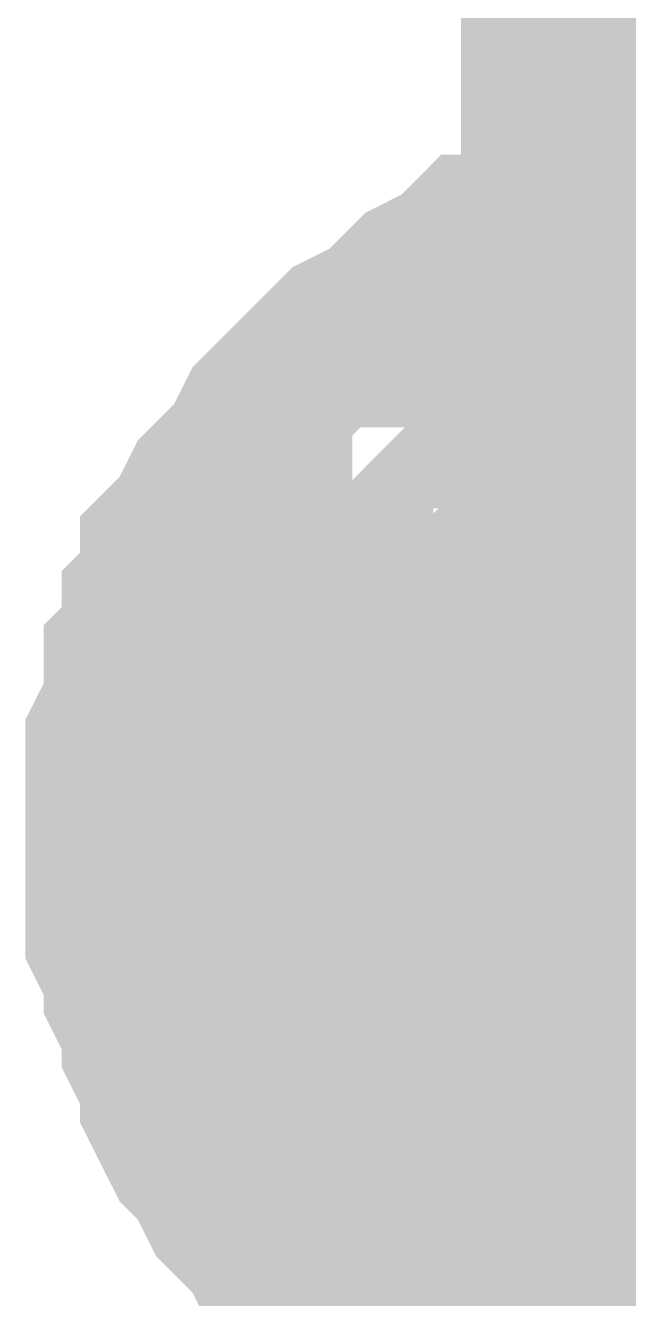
# Model space of a CAD drawing. Header units: inches. Extents: x 0 to 841, y 0 to 594.
# Drawn here: x 696.581 to 697.327, y 324.416 to 325.99 of the extents above; entities that cross this region are included whole.
import ezdxf

# ---------------------------------------------------------------- set-up
doc = ezdxf.new("R2010")
doc.units = ezdxf.units.IN
doc.layers.add('Sheet', color=255, linetype='Continuous')

msp = doc.modelspace()

# ---------------------------------------------------------------- linework, layer by layer
at = {"layer": 'Sheet'}
for points in [[(697.4946, 324.9841, 0.7493, 0.7493, 0), (697.4946, 329.9925, 0.7493, 0.7493, 0)], [(696.731, 324.9841, 0.2997, 0.2997, 0), (696.731, 325.029, 0.2997, 0.2997, 0), (696.731, 325.074, 0.2997, 0.2997, 0), (696.731, 325.0964, 0.2997, 0.2997, 0), (696.7535, 325.1413, 0.2997, 0.2997, 0), (696.7535, 325.1863, 0.2997, 0.2997, 0), (696.776, 325.2087, 0.2997, 0.2997, 0), (696.776, 325.2536, 0.2997, 0.2997, 0), (696.7984, 325.2761, 0.2997, 0.2997, 0), (696.7984, 325.321, 0.2997, 0.2997, 0), (696.8209, 325.3435, 0.2997, 0.2997, 0), (696.8433, 325.3884, 0.2997, 0.2997, 0), (696.8658, 325.4108, 0.2997, 0.2997, 0), (696.8882, 325.4333, 0.2997, 0.2997, 0), (696.9107, 325.4782, 0.2997, 0.2997, 0), (696.9332, 325.5007, 0.2997, 0.2997, 0), (696.9556, 325.5231, 0.2997, 0.2997, 0), (696.9781, 325.5456, 0.2997, 0.2997, 0), (697.0005, 325.5681, 0.2997, 0.2997, 0), (697.0454, 325.5905, 0.2997, 0.2997, 0), (697.0679, 325.613, 0.2997, 0.2997, 0), (697.0904, 325.6354, 0.2997, 0.2997, 0), (697.1353, 325.6579, 0.2997, 0.2997, 0), (697.1577, 325.6804, 0.2997, 0.2997, 0), (697.2027, 325.6804, 0.2997, 0.2997, 0), (697.2251, 325.7028, 0.2997, 0.2997, 0), (697.27, 325.7028, 0.2997, 0.2997, 0), (697.2925, 325.7253, 0.2997, 0.2997, 0), (697.3374, 325.7253, 0.2997, 0.2997, 0), (697.3823, 325.7477, 0.2997, 0.2997, 0), (697.4048, 325.7477, 0.2997, 0.2997, 0), (697.4497, 325.7477, 0.2997, 0.2997, 0), (697.4946, 325.7477, 0.2997, 0.2997, 0)], [(696.731, 324.9841, 0.2997, 0.2997, 0), (696.731, 325.029, 0.2997, 0.2997, 0), (696.731, 325.074, 0.2997, 0.2997, 0), (696.731, 325.0964, 0.2997, 0.2997, 0), (696.7535, 325.1413, 0.2997, 0.2997, 0), (696.7535, 325.1863, 0.2997, 0.2997, 0), (696.776, 325.2087, 0.2997, 0.2997, 0), (696.776, 325.2536, 0.2997, 0.2997, 0), (696.7984, 325.2761, 0.2997, 0.2997, 0), (696.7984, 325.321, 0.2997, 0.2997, 0), (696.8209, 325.3435, 0.2997, 0.2997, 0), (696.8433, 325.3884, 0.2997, 0.2997, 0), (696.8658, 325.4108, 0.2997, 0.2997, 0), (696.8882, 325.4333, 0.2997, 0.2997, 0), (696.9107, 325.4782, 0.2997, 0.2997, 0), (696.9332, 325.5007, 0.2997, 0.2997, 0), (696.9556, 325.5231, 0.2997, 0.2997, 0), (696.9781, 325.5456, 0.2997, 0.2997, 0), (697.0005, 325.5681, 0.2997, 0.2997, 0), (697.0454, 325.5905, 0.2997, 0.2997, 0), (697.0679, 325.613, 0.2997, 0.2997, 0), (697.0904, 325.6354, 0.2997, 0.2997, 0), (697.1353, 325.6579, 0.2997, 0.2997, 0), (697.1577, 325.6804, 0.2997, 0.2997, 0), (697.2027, 325.6804, 0.2997, 0.2997, 0), (697.2251, 325.7028, 0.2997, 0.2997, 0), (697.27, 325.7028, 0.2997, 0.2997, 0), (697.2925, 325.7253, 0.2997, 0.2997, 0), (697.3374, 325.7253, 0.2997, 0.2997, 0), (697.3823, 325.7477, 0.2997, 0.2997, 0), (697.4048, 325.7477, 0.2997, 0.2997, 0), (697.4497, 325.7477, 0.2997, 0.2997, 0), (697.4946, 325.7477, 0.2997, 0.2997, 0)], [(696.731, 324.9841, 0.2997, 0.2997, 0), (696.731, 325.029, 0.2997, 0.2997, 0), (696.731, 325.074, 0.2997, 0.2997, 0), (696.731, 325.0964, 0.2997, 0.2997, 0), (696.7535, 325.1413, 0.2997, 0.2997, 0), (696.7535, 325.1863, 0.2997, 0.2997, 0), (696.776, 325.2087, 0.2997, 0.2997, 0), (696.776, 325.2536, 0.2997, 0.2997, 0), (696.7984, 325.2761, 0.2997, 0.2997, 0), (696.7984, 325.321, 0.2997, 0.2997, 0), (696.8209, 325.3435, 0.2997, 0.2997, 0), (696.8433, 325.3884, 0.2997, 0.2997, 0), (696.8658, 325.4108, 0.2997, 0.2997, 0), (696.8882, 325.4333, 0.2997, 0.2997, 0), (696.9107, 325.4782, 0.2997, 0.2997, 0), (696.9332, 325.5007, 0.2997, 0.2997, 0), (696.9556, 325.5231, 0.2997, 0.2997, 0), (696.9781, 325.5456, 0.2997, 0.2997, 0), (697.0005, 325.5681, 0.2997, 0.2997, 0), (697.0454, 325.5905, 0.2997, 0.2997, 0), (697.0679, 325.613, 0.2997, 0.2997, 0), (697.0904, 325.6354, 0.2997, 0.2997, 0), (697.1353, 325.6579, 0.2997, 0.2997, 0), (697.1577, 325.6804, 0.2997, 0.2997, 0), (697.2027, 325.6804, 0.2997, 0.2997, 0), (697.2251, 325.7028, 0.2997, 0.2997, 0), (697.27, 325.7028, 0.2997, 0.2997, 0), (697.2925, 325.7253, 0.2997, 0.2997, 0), (697.3374, 325.7253, 0.2997, 0.2997, 0), (697.3823, 325.7477, 0.2997, 0.2997, 0), (697.4048, 325.7477, 0.2997, 0.2997, 0), (697.4497, 325.7477, 0.2997, 0.2997, 0), (697.4946, 325.7477, 0.2997, 0.2997, 0)], [(696.731, 324.9841, 0.0991, 0.0991, 0), (696.731, 325.029, 0.0991, 0.0991, 0), (696.731, 325.074, 0.0991, 0.0991, 0), (696.731, 325.0964, 0.0991, 0.0991, 0), (696.7535, 325.1413, 0.0991, 0.0991, 0), (696.7535, 325.1863, 0.0991, 0.0991, 0), (696.776, 325.2087, 0.0991, 0.0991, 0), (696.776, 325.2536, 0.0991, 0.0991, 0), (696.7984, 325.2761, 0.0991, 0.0991, 0), (696.7984, 325.321, 0.0991, 0.0991, 0), (696.8209, 325.3435, 0.0991, 0.0991, 0), (696.8433, 325.3884, 0.0991, 0.0991, 0), (696.8658, 325.4108, 0.0991, 0.0991, 0), (696.8882, 325.4333, 0.0991, 0.0991, 0), (696.9107, 325.4782, 0.0991, 0.0991, 0), (696.9332, 325.5007, 0.0991, 0.0991, 0), (696.9556, 325.5231, 0.0991, 0.0991, 0), (696.9781, 325.5456, 0.0991, 0.0991, 0), (697.0005, 325.5681, 0.0991, 0.0991, 0), (697.0454, 325.5905, 0.0991, 0.0991, 0), (697.0679, 325.613, 0.0991, 0.0991, 0), (697.0904, 325.6354, 0.0991, 0.0991, 0), (697.1353, 325.6579, 0.0991, 0.0991, 0), (697.1577, 325.6804, 0.0991, 0.0991, 0), (697.2027, 325.6804, 0.0991, 0.0991, 0), (697.2251, 325.7028, 0.0991, 0.0991, 0), (697.27, 325.7028, 0.0991, 0.0991, 0), (697.2925, 325.7253, 0.0991, 0.0991, 0), (697.3374, 325.7253, 0.0991, 0.0991, 0), (697.3823, 325.7477, 0.0991, 0.0991, 0)], [(696.731, 324.9841, 0.0991, 0.0991, 0), (696.731, 325.029, 0.0991, 0.0991, 0), (696.731, 325.074, 0.0991, 0.0991, 0), (696.731, 325.0964, 0.0991, 0.0991, 0), (696.7535, 325.1413, 0.0991, 0.0991, 0), (696.7535, 325.1863, 0.0991, 0.0991, 0), (696.776, 325.2087, 0.0991, 0.0991, 0), (696.776, 325.2536, 0.0991, 0.0991, 0), (696.7984, 325.2761, 0.0991, 0.0991, 0), (696.7984, 325.321, 0.0991, 0.0991, 0), (696.8209, 325.3435, 0.0991, 0.0991, 0), (696.8433, 325.3884, 0.0991, 0.0991, 0), (696.8658, 325.4108, 0.0991, 0.0991, 0), (696.8882, 325.4333, 0.0991, 0.0991, 0), (696.9107, 325.4782, 0.0991, 0.0991, 0), (696.9332, 325.5007, 0.0991, 0.0991, 0), (696.9556, 325.5231, 0.0991, 0.0991, 0), (696.9781, 325.5456, 0.0991, 0.0991, 0), (697.0005, 325.5681, 0.0991, 0.0991, 0), (697.0454, 325.5905, 0.0991, 0.0991, 0), (697.0679, 325.613, 0.0991, 0.0991, 0), (697.0904, 325.6354, 0.0991, 0.0991, 0), (697.1353, 325.6579, 0.0991, 0.0991, 0), (697.1577, 325.6804, 0.0991, 0.0991, 0), (697.2027, 325.6804, 0.0991, 0.0991, 0), (697.2251, 325.7028, 0.0991, 0.0991, 0), (697.27, 325.7028, 0.0991, 0.0991, 0), (697.2925, 325.7253, 0.0991, 0.0991, 0), (697.3374, 325.7253, 0.0991, 0.0991, 0), (697.3823, 325.7477, 0.0991, 0.0991, 0)], [(696.731, 324.9841, 0.0991, 0.0991, 0), (696.731, 325.029, 0.0991, 0.0991, 0), (696.731, 325.074, 0.0991, 0.0991, 0), (696.731, 325.0964, 0.0991, 0.0991, 0), (696.7535, 325.1413, 0.0991, 0.0991, 0), (696.7535, 325.1863, 0.0991, 0.0991, 0), (696.776, 325.2087, 0.0991, 0.0991, 0), (696.776, 325.2536, 0.0991, 0.0991, 0), (696.7984, 325.2761, 0.0991, 0.0991, 0), (696.7984, 325.321, 0.0991, 0.0991, 0), (696.8209, 325.3435, 0.0991, 0.0991, 0), (696.8433, 325.3884, 0.0991, 0.0991, 0), (696.8658, 325.4108, 0.0991, 0.0991, 0), (696.8882, 325.4333, 0.0991, 0.0991, 0), (696.9107, 325.4782, 0.0991, 0.0991, 0), (696.9332, 325.5007, 0.0991, 0.0991, 0), (696.9556, 325.5231, 0.0991, 0.0991, 0), (696.9781, 325.5456, 0.0991, 0.0991, 0), (697.0005, 325.5681, 0.0991, 0.0991, 0), (697.0454, 325.5905, 0.0991, 0.0991, 0), (697.0679, 325.613, 0.0991, 0.0991, 0), (697.0904, 325.6354, 0.0991, 0.0991, 0), (697.1353, 325.6579, 0.0991, 0.0991, 0), (697.1577, 325.6804, 0.0991, 0.0991, 0), (697.2027, 325.6804, 0.0991, 0.0991, 0), (697.2251, 325.7028, 0.0991, 0.0991, 0), (697.27, 325.7028, 0.0991, 0.0991, 0), (697.2925, 325.7253, 0.0991, 0.0991, 0), (697.3374, 325.7253, 0.0991, 0.0991, 0), (697.3823, 325.7477, 0.0991, 0.0991, 0)], [(696.9781, 324.9841, 0.2997, 0.2997, 0), (696.9781, 325.0066, 0.2997, 0.2997, 0), (696.9781, 325.029, 0.2997, 0.2997, 0), (696.9781, 325.074, 0.2997, 0.2997, 0), (696.9781, 325.0964, 0.2997, 0.2997, 0), (697.0005, 325.1189, 0.2997, 0.2997, 0), (697.0005, 325.1413, 0.2997, 0.2997, 0), (697.0005, 325.1638, 0.2997, 0.2997, 0), (697.023, 325.1863, 0.2997, 0.2997, 0), (697.023, 325.2087, 0.2997, 0.2997, 0), (697.0454, 325.2312, 0.2997, 0.2997, 0), (697.0454, 325.2536, 0.2997, 0.2997, 0), (697.0679, 325.2761, 0.2997, 0.2997, 0), (697.0679, 325.2985, 0.2997, 0.2997, 0), (697.0904, 325.321, 0.2997, 0.2997, 0), (697.1128, 325.3435, 0.2997, 0.2997, 0), (697.1353, 325.3435, 0.2997, 0.2997, 0), (697.1353, 325.3659, 0.2997, 0.2997, 0), (697.1577, 325.3884, 0.2997, 0.2997, 0), (697.1802, 325.4108, 0.2997, 0.2997, 0), (697.2027, 325.4108, 0.2997, 0.2997, 0), (697.2251, 325.4333, 0.2997, 0.2997, 0), (697.2476, 325.4333, 0.2997, 0.2997, 0), (697.27, 325.4558, 0.2997, 0.2997, 0), (697.2925, 325.4558, 0.2997, 0.2997, 0), (697.3149, 325.4782, 0.2997, 0.2997, 0), (697.3374, 325.4782, 0.2997, 0.2997, 0), (697.3599, 325.4782, 0.2997, 0.2997, 0), (697.3823, 325.5007, 0.2997, 0.2997, 0), (697.4048, 325.5007, 0.2997, 0.2997, 0), (697.4497, 325.5007, 0.2997, 0.2997, 0), (697.4721, 325.5007, 0.2997, 0.2997, 0), (697.4946, 325.5007, 0.2997, 0.2997, 0)], [(696.9781, 324.9841, 0.2997, 0.2997, 0), (696.9781, 325.0066, 0.2997, 0.2997, 0), (696.9781, 325.029, 0.2997, 0.2997, 0), (696.9781, 325.074, 0.2997, 0.2997, 0), (696.9781, 325.0964, 0.2997, 0.2997, 0), (697.0005, 325.1189, 0.2997, 0.2997, 0), (697.0005, 325.1413, 0.2997, 0.2997, 0), (697.0005, 325.1638, 0.2997, 0.2997, 0), (697.023, 325.1863, 0.2997, 0.2997, 0), (697.023, 325.2087, 0.2997, 0.2997, 0), (697.0454, 325.2312, 0.2997, 0.2997, 0), (697.0454, 325.2536, 0.2997, 0.2997, 0), (697.0679, 325.2761, 0.2997, 0.2997, 0), (697.0679, 325.2985, 0.2997, 0.2997, 0), (697.0904, 325.321, 0.2997, 0.2997, 0), (697.1128, 325.3435, 0.2997, 0.2997, 0), (697.1353, 325.3435, 0.2997, 0.2997, 0), (697.1353, 325.3659, 0.2997, 0.2997, 0), (697.1577, 325.3884, 0.2997, 0.2997, 0), (697.1802, 325.4108, 0.2997, 0.2997, 0), (697.2027, 325.4108, 0.2997, 0.2997, 0), (697.2251, 325.4333, 0.2997, 0.2997, 0), (697.2476, 325.4333, 0.2997, 0.2997, 0), (697.27, 325.4558, 0.2997, 0.2997, 0), (697.2925, 325.4558, 0.2997, 0.2997, 0), (697.3149, 325.4782, 0.2997, 0.2997, 0), (697.3374, 325.4782, 0.2997, 0.2997, 0), (697.3599, 325.4782, 0.2997, 0.2997, 0), (697.3823, 325.5007, 0.2997, 0.2997, 0), (697.4048, 325.5007, 0.2997, 0.2997, 0), (697.4497, 325.5007, 0.2997, 0.2997, 0), (697.4721, 325.5007, 0.2997, 0.2997, 0), (697.4946, 325.5007, 0.2997, 0.2997, 0)], [(696.9781, 324.9841, 0.2997, 0.2997, 0), (696.9781, 325.0066, 0.2997, 0.2997, 0), (696.9781, 325.029, 0.2997, 0.2997, 0), (696.9781, 325.074, 0.2997, 0.2997, 0), (696.9781, 325.0964, 0.2997, 0.2997, 0), (697.0005, 325.1189, 0.2997, 0.2997, 0), (697.0005, 325.1413, 0.2997, 0.2997, 0), (697.0005, 325.1638, 0.2997, 0.2997, 0), (697.023, 325.1863, 0.2997, 0.2997, 0), (697.023, 325.2087, 0.2997, 0.2997, 0), (697.0454, 325.2312, 0.2997, 0.2997, 0), (697.0454, 325.2536, 0.2997, 0.2997, 0), (697.0679, 325.2761, 0.2997, 0.2997, 0), (697.0679, 325.2985, 0.2997, 0.2997, 0), (697.0904, 325.321, 0.2997, 0.2997, 0), (697.1128, 325.3435, 0.2997, 0.2997, 0), (697.1353, 325.3435, 0.2997, 0.2997, 0), (697.1353, 325.3659, 0.2997, 0.2997, 0), (697.1577, 325.3884, 0.2997, 0.2997, 0), (697.1802, 325.4108, 0.2997, 0.2997, 0), (697.2027, 325.4108, 0.2997, 0.2997, 0), (697.2251, 325.4333, 0.2997, 0.2997, 0), (697.2476, 325.4333, 0.2997, 0.2997, 0), (697.27, 325.4558, 0.2997, 0.2997, 0), (697.2925, 325.4558, 0.2997, 0.2997, 0), (697.3149, 325.4782, 0.2997, 0.2997, 0), (697.3374, 325.4782, 0.2997, 0.2997, 0), (697.3599, 325.4782, 0.2997, 0.2997, 0), (697.3823, 325.5007, 0.2997, 0.2997, 0), (697.4048, 325.5007, 0.2997, 0.2997, 0), (697.4497, 325.5007, 0.2997, 0.2997, 0), (697.4721, 325.5007, 0.2997, 0.2997, 0), (697.4946, 325.5007, 0.2997, 0.2997, 0)], [(696.9781, 324.9841, 0.0991, 0.0991, 0), (696.9781, 325.0066, 0.0991, 0.0991, 0), (696.9781, 325.029, 0.0991, 0.0991, 0), (696.9781, 325.074, 0.0991, 0.0991, 0), (696.9781, 325.0964, 0.0991, 0.0991, 0), (697.0005, 325.1189, 0.0991, 0.0991, 0), (697.0005, 325.1413, 0.0991, 0.0991, 0), (697.0005, 325.1638, 0.0991, 0.0991, 0), (697.023, 325.1863, 0.0991, 0.0991, 0), (697.023, 325.2087, 0.0991, 0.0991, 0), (697.0454, 325.2312, 0.0991, 0.0991, 0), (697.0454, 325.2536, 0.0991, 0.0991, 0), (697.0679, 325.2761, 0.0991, 0.0991, 0), (697.0679, 325.2985, 0.0991, 0.0991, 0), (697.0904, 325.321, 0.0991, 0.0991, 0), (697.1128, 325.3435, 0.0991, 0.0991, 0), (697.1353, 325.3435, 0.0991, 0.0991, 0), (697.1353, 325.3659, 0.0991, 0.0991, 0), (697.1577, 325.3884, 0.0991, 0.0991, 0), (697.1802, 325.4108, 0.0991, 0.0991, 0), (697.2027, 325.4108, 0.0991, 0.0991, 0), (697.2251, 325.4333, 0.0991, 0.0991, 0), (697.2476, 325.4333, 0.0991, 0.0991, 0), (697.27, 325.4558, 0.0991, 0.0991, 0), (697.2925, 325.4558, 0.0991, 0.0991, 0), (697.3149, 325.4782, 0.0991, 0.0991, 0), (697.3374, 325.4782, 0.0991, 0.0991, 0), (697.3599, 325.4782, 0.0991, 0.0991, 0), (697.3823, 325.5007, 0.0991, 0.0991, 0)], [(696.9781, 324.9841, 0.0991, 0.0991, 0), (696.9781, 325.0066, 0.0991, 0.0991, 0), (696.9781, 325.029, 0.0991, 0.0991, 0), (696.9781, 325.074, 0.0991, 0.0991, 0), (696.9781, 325.0964, 0.0991, 0.0991, 0), (697.0005, 325.1189, 0.0991, 0.0991, 0), (697.0005, 325.1413, 0.0991, 0.0991, 0), (697.0005, 325.1638, 0.0991, 0.0991, 0), (697.023, 325.1863, 0.0991, 0.0991, 0), (697.023, 325.2087, 0.0991, 0.0991, 0), (697.0454, 325.2312, 0.0991, 0.0991, 0), (697.0454, 325.2536, 0.0991, 0.0991, 0), (697.0679, 325.2761, 0.0991, 0.0991, 0), (697.0679, 325.2985, 0.0991, 0.0991, 0), (697.0904, 325.321, 0.0991, 0.0991, 0), (697.1128, 325.3435, 0.0991, 0.0991, 0), (697.1353, 325.3435, 0.0991, 0.0991, 0), (697.1353, 325.3659, 0.0991, 0.0991, 0), (697.1577, 325.3884, 0.0991, 0.0991, 0), (697.1802, 325.4108, 0.0991, 0.0991, 0), (697.2027, 325.4108, 0.0991, 0.0991, 0), (697.2251, 325.4333, 0.0991, 0.0991, 0), (697.2476, 325.4333, 0.0991, 0.0991, 0), (697.27, 325.4558, 0.0991, 0.0991, 0), (697.2925, 325.4558, 0.0991, 0.0991, 0), (697.3149, 325.4782, 0.0991, 0.0991, 0), (697.3374, 325.4782, 0.0991, 0.0991, 0), (697.3599, 325.4782, 0.0991, 0.0991, 0), (697.3823, 325.5007, 0.0991, 0.0991, 0)], [(696.9781, 324.9841, 0.0991, 0.0991, 0), (696.9781, 325.0066, 0.0991, 0.0991, 0), (696.9781, 325.029, 0.0991, 0.0991, 0), (696.9781, 325.074, 0.0991, 0.0991, 0), (696.9781, 325.0964, 0.0991, 0.0991, 0), (697.0005, 325.1189, 0.0991, 0.0991, 0), (697.0005, 325.1413, 0.0991, 0.0991, 0), (697.0005, 325.1638, 0.0991, 0.0991, 0), (697.023, 325.1863, 0.0991, 0.0991, 0), (697.023, 325.2087, 0.0991, 0.0991, 0), (697.0454, 325.2312, 0.0991, 0.0991, 0), (697.0454, 325.2536, 0.0991, 0.0991, 0), (697.0679, 325.2761, 0.0991, 0.0991, 0), (697.0679, 325.2985, 0.0991, 0.0991, 0), (697.0904, 325.321, 0.0991, 0.0991, 0), (697.1128, 325.3435, 0.0991, 0.0991, 0), (697.1353, 325.3435, 0.0991, 0.0991, 0), (697.1353, 325.3659, 0.0991, 0.0991, 0), (697.1577, 325.3884, 0.0991, 0.0991, 0), (697.1802, 325.4108, 0.0991, 0.0991, 0), (697.2027, 325.4108, 0.0991, 0.0991, 0), (697.2251, 325.4333, 0.0991, 0.0991, 0), (697.2476, 325.4333, 0.0991, 0.0991, 0), (697.27, 325.4558, 0.0991, 0.0991, 0), (697.2925, 325.4558, 0.0991, 0.0991, 0), (697.3149, 325.4782, 0.0991, 0.0991, 0), (697.3374, 325.4782, 0.0991, 0.0991, 0), (697.3599, 325.4782, 0.0991, 0.0991, 0), (697.3823, 325.5007, 0.0991, 0.0991, 0)], [(697.4946, 324.9841, 0.7493, 0.7493, 0), (702.5027, 324.9841, 0.7493, 0.7493, 0), (702.5027, 324.9841, 0.7493, 0.7493, 0)], [(697.4946, 319.9982, 0.7493, 0.7493, 0), (697.4946, 324.9841, 0.7493, 0.7493, 0)], [(697.2251, 324.2654, 0.2997, 0.2997, 0), (697.2027, 324.2879, 0.2997, 0.2997, 0), (697.1577, 324.2879, 0.2997, 0.2997, 0), (697.1353, 324.3103, 0.2997, 0.2997, 0), (697.0904, 324.3328, 0.2997, 0.2997, 0), (697.0679, 324.3553, 0.2997, 0.2997, 0), (697.0454, 324.3777, 0.2997, 0.2997, 0), (697.0005, 324.4002, 0.2997, 0.2997, 0), (696.9781, 324.4226, 0.2997, 0.2997, 0), (696.9556, 324.4451, 0.2997, 0.2997, 0), (696.9332, 324.4676, 0.2997, 0.2997, 0), (696.9107, 324.5125, 0.2997, 0.2997, 0), (696.8882, 324.5349, 0.2997, 0.2997, 0), (696.8658, 324.5574, 0.2997, 0.2997, 0), (696.8433, 324.6023, 0.2997, 0.2997, 0), (696.8209, 324.6248, 0.2997, 0.2997, 0), (696.7984, 324.6697, 0.2997, 0.2997, 0), (696.7984, 324.6922, 0.2997, 0.2997, 0), (696.776, 324.7371, 0.2997, 0.2997, 0), (696.776, 324.7595, 0.2997, 0.2997, 0), (696.7535, 324.8044, 0.2997, 0.2997, 0), (696.7535, 324.8269, 0.2997, 0.2997, 0), (696.731, 324.8718, 0.2997, 0.2997, 0), (696.731, 324.9167, 0.2997, 0.2997, 0), (696.731, 324.9392, 0.2997, 0.2997, 0), (696.731, 324.9841, 0.2997, 0.2997, 0)], [(696.731, 324.9841, 0.2997, 0.2997, 0), (696.731, 324.9841, 0.2997, 0.2997, 0)], [(697.2251, 324.2654, 0.2997, 0.2997, 0), (697.2027, 324.2879, 0.2997, 0.2997, 0), (697.1577, 324.2879, 0.2997, 0.2997, 0), (697.1353, 324.3103, 0.2997, 0.2997, 0), (697.0904, 324.3328, 0.2997, 0.2997, 0), (697.0679, 324.3553, 0.2997, 0.2997, 0), (697.0454, 324.3777, 0.2997, 0.2997, 0), (697.0005, 324.4002, 0.2997, 0.2997, 0), (696.9781, 324.4226, 0.2997, 0.2997, 0), (696.9556, 324.4451, 0.2997, 0.2997, 0), (696.9332, 324.4676, 0.2997, 0.2997, 0), (696.9107, 324.5125, 0.2997, 0.2997, 0), (696.8882, 324.5349, 0.2997, 0.2997, 0), (696.8658, 324.5574, 0.2997, 0.2997, 0), (696.8433, 324.6023, 0.2997, 0.2997, 0), (696.8209, 324.6248, 0.2997, 0.2997, 0), (696.7984, 324.6697, 0.2997, 0.2997, 0), (696.7984, 324.6922, 0.2997, 0.2997, 0), (696.776, 324.7371, 0.2997, 0.2997, 0), (696.776, 324.7595, 0.2997, 0.2997, 0), (696.7535, 324.8044, 0.2997, 0.2997, 0), (696.7535, 324.8269, 0.2997, 0.2997, 0), (696.731, 324.8718, 0.2997, 0.2997, 0), (696.731, 324.9167, 0.2997, 0.2997, 0), (696.731, 324.9392, 0.2997, 0.2997, 0), (696.731, 324.9841, 0.2997, 0.2997, 0)], [(696.731, 324.9841, 0.2997, 0.2997, 0), (696.731, 324.9841, 0.2997, 0.2997, 0)], [(697.2251, 324.2654, 0.2997, 0.2997, 0), (697.2027, 324.2879, 0.2997, 0.2997, 0), (697.1577, 324.2879, 0.2997, 0.2997, 0), (697.1353, 324.3103, 0.2997, 0.2997, 0), (697.0904, 324.3328, 0.2997, 0.2997, 0), (697.0679, 324.3553, 0.2997, 0.2997, 0), (697.0454, 324.3777, 0.2997, 0.2997, 0), (697.0005, 324.4002, 0.2997, 0.2997, 0), (696.9781, 324.4226, 0.2997, 0.2997, 0), (696.9556, 324.4451, 0.2997, 0.2997, 0), (696.9332, 324.4676, 0.2997, 0.2997, 0), (696.9107, 324.5125, 0.2997, 0.2997, 0), (696.8882, 324.5349, 0.2997, 0.2997, 0), (696.8658, 324.5574, 0.2997, 0.2997, 0), (696.8433, 324.6023, 0.2997, 0.2997, 0), (696.8209, 324.6248, 0.2997, 0.2997, 0), (696.7984, 324.6697, 0.2997, 0.2997, 0), (696.7984, 324.6922, 0.2997, 0.2997, 0), (696.776, 324.7371, 0.2997, 0.2997, 0), (696.776, 324.7595, 0.2997, 0.2997, 0), (696.7535, 324.8044, 0.2997, 0.2997, 0), (696.7535, 324.8269, 0.2997, 0.2997, 0), (696.731, 324.8718, 0.2997, 0.2997, 0), (696.731, 324.9167, 0.2997, 0.2997, 0), (696.731, 324.9392, 0.2997, 0.2997, 0), (696.731, 324.9841, 0.2997, 0.2997, 0)], [(696.731, 324.9841, 0.2997, 0.2997, 0), (696.731, 324.9841, 0.2997, 0.2997, 0)], [(697.4946, 324.49, 0.2997, 0.2997, 0), (697.4721, 324.49, 0.2997, 0.2997, 0), (697.4497, 324.49, 0.2997, 0.2997, 0), (697.4048, 324.49, 0.2997, 0.2997, 0), (697.3823, 324.49, 0.2997, 0.2997, 0), (697.3599, 324.5125, 0.2997, 0.2997, 0), (697.3374, 324.5125, 0.2997, 0.2997, 0), (697.3149, 324.5125, 0.2997, 0.2997, 0), (697.2925, 324.5349, 0.2997, 0.2997, 0), (697.27, 324.5349, 0.2997, 0.2997, 0), (697.2476, 324.5574, 0.2997, 0.2997, 0), (697.2251, 324.5574, 0.2997, 0.2997, 0), (697.2027, 324.5799, 0.2997, 0.2997, 0), (697.1802, 324.5799, 0.2997, 0.2997, 0), (697.1577, 324.6023, 0.2997, 0.2997, 0), (697.1353, 324.6248, 0.2997, 0.2997, 0), (697.1353, 324.6248, 0.2997, 0.2997, 0), (697.1128, 324.6472, 0.2997, 0.2997, 0), (697.0904, 324.6697, 0.2997, 0.2997, 0), (697.0679, 324.6922, 0.2997, 0.2997, 0), (697.0679, 324.7146, 0.2997, 0.2997, 0), (697.0454, 324.7371, 0.2997, 0.2997, 0), (697.0454, 324.7595, 0.2997, 0.2997, 0), (697.023, 324.782, 0.2997, 0.2997, 0), (697.023, 324.8044, 0.2997, 0.2997, 0), (697.0005, 324.8044, 0.2997, 0.2997, 0), (697.0005, 324.8494, 0.2997, 0.2997, 0), (697.0005, 324.8718, 0.2997, 0.2997, 0), (696.9781, 324.8943, 0.2997, 0.2997, 0), (696.9781, 324.9167, 0.2997, 0.2997, 0), (696.9781, 324.9392, 0.2997, 0.2997, 0), (696.9781, 324.9617, 0.2997, 0.2997, 0), (696.9781, 324.9841, 0.2997, 0.2997, 0)], [(696.9781, 324.9841, 0.2997, 0.2997, 0), (696.9781, 324.9841, 0.2997, 0.2997, 0)], [(697.4946, 324.49, 0.2997, 0.2997, 0), (697.4721, 324.49, 0.2997, 0.2997, 0), (697.4497, 324.49, 0.2997, 0.2997, 0), (697.4048, 324.49, 0.2997, 0.2997, 0), (697.3823, 324.49, 0.2997, 0.2997, 0), (697.3599, 324.5125, 0.2997, 0.2997, 0), (697.3374, 324.5125, 0.2997, 0.2997, 0), (697.3149, 324.5125, 0.2997, 0.2997, 0), (697.2925, 324.5349, 0.2997, 0.2997, 0), (697.27, 324.5349, 0.2997, 0.2997, 0), (697.2476, 324.5574, 0.2997, 0.2997, 0), (697.2251, 324.5574, 0.2997, 0.2997, 0), (697.2027, 324.5799, 0.2997, 0.2997, 0), (697.1802, 324.5799, 0.2997, 0.2997, 0), (697.1577, 324.6023, 0.2997, 0.2997, 0), (697.1353, 324.6248, 0.2997, 0.2997, 0), (697.1353, 324.6248, 0.2997, 0.2997, 0), (697.1128, 324.6472, 0.2997, 0.2997, 0), (697.0904, 324.6697, 0.2997, 0.2997, 0), (697.0679, 324.6922, 0.2997, 0.2997, 0), (697.0679, 324.7146, 0.2997, 0.2997, 0), (697.0454, 324.7371, 0.2997, 0.2997, 0), (697.0454, 324.7595, 0.2997, 0.2997, 0), (697.023, 324.782, 0.2997, 0.2997, 0), (697.023, 324.8044, 0.2997, 0.2997, 0), (697.0005, 324.8044, 0.2997, 0.2997, 0), (697.0005, 324.8494, 0.2997, 0.2997, 0), (697.0005, 324.8718, 0.2997, 0.2997, 0), (696.9781, 324.8943, 0.2997, 0.2997, 0), (696.9781, 324.9167, 0.2997, 0.2997, 0), (696.9781, 324.9392, 0.2997, 0.2997, 0), (696.9781, 324.9617, 0.2997, 0.2997, 0), (696.9781, 324.9841, 0.2997, 0.2997, 0)], [(696.9781, 324.9841, 0.2997, 0.2997, 0), (696.9781, 324.9841, 0.2997, 0.2997, 0)], [(697.4946, 324.49, 0.2997, 0.2997, 0), (697.4721, 324.49, 0.2997, 0.2997, 0), (697.4497, 324.49, 0.2997, 0.2997, 0), (697.4048, 324.49, 0.2997, 0.2997, 0), (697.3823, 324.49, 0.2997, 0.2997, 0), (697.3599, 324.5125, 0.2997, 0.2997, 0), (697.3374, 324.5125, 0.2997, 0.2997, 0), (697.3149, 324.5125, 0.2997, 0.2997, 0), (697.2925, 324.5349, 0.2997, 0.2997, 0), (697.27, 324.5349, 0.2997, 0.2997, 0), (697.2476, 324.5574, 0.2997, 0.2997, 0), (697.2251, 324.5574, 0.2997, 0.2997, 0), (697.2027, 324.5799, 0.2997, 0.2997, 0), (697.1802, 324.5799, 0.2997, 0.2997, 0), (697.1577, 324.6023, 0.2997, 0.2997, 0), (697.1353, 324.6248, 0.2997, 0.2997, 0), (697.1353, 324.6248, 0.2997, 0.2997, 0), (697.1128, 324.6472, 0.2997, 0.2997, 0), (697.0904, 324.6697, 0.2997, 0.2997, 0), (697.0679, 324.6922, 0.2997, 0.2997, 0), (697.0679, 324.7146, 0.2997, 0.2997, 0), (697.0454, 324.7371, 0.2997, 0.2997, 0), (697.0454, 324.7595, 0.2997, 0.2997, 0), (697.023, 324.782, 0.2997, 0.2997, 0), (697.023, 324.8044, 0.2997, 0.2997, 0), (697.0005, 324.8044, 0.2997, 0.2997, 0), (697.0005, 324.8494, 0.2997, 0.2997, 0), (697.0005, 324.8718, 0.2997, 0.2997, 0), (696.9781, 324.8943, 0.2997, 0.2997, 0), (696.9781, 324.9167, 0.2997, 0.2997, 0), (696.9781, 324.9392, 0.2997, 0.2997, 0), (696.9781, 324.9617, 0.2997, 0.2997, 0), (696.9781, 324.9841, 0.2997, 0.2997, 0)], [(696.9781, 324.9841, 0.2997, 0.2997, 0), (696.9781, 324.9841, 0.2997, 0.2997, 0)], [(697.0679, 324.3553, 0.0991, 0.0991, 0), (697.0454, 324.3777, 0.0991, 0.0991, 0), (697.0005, 324.4002, 0.0991, 0.0991, 0), (696.9781, 324.4226, 0.0991, 0.0991, 0), (696.9556, 324.4451, 0.0991, 0.0991, 0), (696.9332, 324.4676, 0.0991, 0.0991, 0), (696.9107, 324.5125, 0.0991, 0.0991, 0), (696.8882, 324.5349, 0.0991, 0.0991, 0), (696.8658, 324.5574, 0.0991, 0.0991, 0), (696.8433, 324.6023, 0.0991, 0.0991, 0), (696.8209, 324.6248, 0.0991, 0.0991, 0), (696.7984, 324.6697, 0.0991, 0.0991, 0), (696.7984, 324.6922, 0.0991, 0.0991, 0), (696.776, 324.7371, 0.0991, 0.0991, 0), (696.776, 324.7595, 0.0991, 0.0991, 0), (696.7535, 324.8044, 0.0991, 0.0991, 0), (696.7535, 324.8269, 0.0991, 0.0991, 0), (696.731, 324.8718, 0.0991, 0.0991, 0), (696.731, 324.9167, 0.0991, 0.0991, 0), (696.731, 324.9392, 0.0991, 0.0991, 0), (696.731, 324.9841, 0.0991, 0.0991, 0)], [(696.731, 324.9841, 0.0991, 0.0991, 0), (696.731, 324.9841, 0.0991, 0.0991, 0)], [(697.0679, 324.3553, 0.0991, 0.0991, 0), (697.0454, 324.3777, 0.0991, 0.0991, 0), (697.0005, 324.4002, 0.0991, 0.0991, 0), (696.9781, 324.4226, 0.0991, 0.0991, 0), (696.9556, 324.4451, 0.0991, 0.0991, 0), (696.9332, 324.4676, 0.0991, 0.0991, 0), (696.9107, 324.5125, 0.0991, 0.0991, 0), (696.8882, 324.5349, 0.0991, 0.0991, 0), (696.8658, 324.5574, 0.0991, 0.0991, 0), (696.8433, 324.6023, 0.0991, 0.0991, 0), (696.8209, 324.6248, 0.0991, 0.0991, 0), (696.7984, 324.6697, 0.0991, 0.0991, 0), (696.7984, 324.6922, 0.0991, 0.0991, 0), (696.776, 324.7371, 0.0991, 0.0991, 0), (696.776, 324.7595, 0.0991, 0.0991, 0), (696.7535, 324.8044, 0.0991, 0.0991, 0), (696.7535, 324.8269, 0.0991, 0.0991, 0), (696.731, 324.8718, 0.0991, 0.0991, 0), (696.731, 324.9167, 0.0991, 0.0991, 0), (696.731, 324.9392, 0.0991, 0.0991, 0), (696.731, 324.9841, 0.0991, 0.0991, 0)], [(696.731, 324.9841, 0.0991, 0.0991, 0), (696.731, 324.9841, 0.0991, 0.0991, 0)], [(697.0679, 324.3553, 0.0991, 0.0991, 0), (697.0454, 324.3777, 0.0991, 0.0991, 0), (697.0005, 324.4002, 0.0991, 0.0991, 0), (696.9781, 324.4226, 0.0991, 0.0991, 0), (696.9556, 324.4451, 0.0991, 0.0991, 0), (696.9332, 324.4676, 0.0991, 0.0991, 0), (696.9107, 324.5125, 0.0991, 0.0991, 0), (696.8882, 324.5349, 0.0991, 0.0991, 0), (696.8658, 324.5574, 0.0991, 0.0991, 0), (696.8433, 324.6023, 0.0991, 0.0991, 0), (696.8209, 324.6248, 0.0991, 0.0991, 0), (696.7984, 324.6697, 0.0991, 0.0991, 0), (696.7984, 324.6922, 0.0991, 0.0991, 0), (696.776, 324.7371, 0.0991, 0.0991, 0), (696.776, 324.7595, 0.0991, 0.0991, 0), (696.7535, 324.8044, 0.0991, 0.0991, 0), (696.7535, 324.8269, 0.0991, 0.0991, 0), (696.731, 324.8718, 0.0991, 0.0991, 0), (696.731, 324.9167, 0.0991, 0.0991, 0), (696.731, 324.9392, 0.0991, 0.0991, 0), (696.731, 324.9841, 0.0991, 0.0991, 0)], [(696.731, 324.9841, 0.0991, 0.0991, 0), (696.731, 324.9841, 0.0991, 0.0991, 0)], [(697.3823, 324.49, 0.0991, 0.0991, 0), (697.3599, 324.5125, 0.0991, 0.0991, 0), (697.3374, 324.5125, 0.0991, 0.0991, 0), (697.3149, 324.5125, 0.0991, 0.0991, 0), (697.2925, 324.5349, 0.0991, 0.0991, 0), (697.27, 324.5349, 0.0991, 0.0991, 0), (697.2476, 324.5574, 0.0991, 0.0991, 0), (697.2251, 324.5574, 0.0991, 0.0991, 0), (697.2027, 324.5799, 0.0991, 0.0991, 0), (697.1802, 324.5799, 0.0991, 0.0991, 0), (697.1577, 324.6023, 0.0991, 0.0991, 0), (697.1353, 324.6248, 0.0991, 0.0991, 0), (697.1353, 324.6248, 0.0991, 0.0991, 0), (697.1128, 324.6472, 0.0991, 0.0991, 0), (697.0904, 324.6697, 0.0991, 0.0991, 0), (697.0679, 324.6922, 0.0991, 0.0991, 0), (697.0679, 324.7146, 0.0991, 0.0991, 0), (697.0454, 324.7371, 0.0991, 0.0991, 0), (697.0454, 324.7595, 0.0991, 0.0991, 0), (697.023, 324.782, 0.0991, 0.0991, 0), (697.023, 324.8044, 0.0991, 0.0991, 0), (697.0005, 324.8044, 0.0991, 0.0991, 0), (697.0005, 324.8494, 0.0991, 0.0991, 0), (697.0005, 324.8718, 0.0991, 0.0991, 0), (696.9781, 324.8943, 0.0991, 0.0991, 0), (696.9781, 324.9167, 0.0991, 0.0991, 0), (696.9781, 324.9392, 0.0991, 0.0991, 0), (696.9781, 324.9617, 0.0991, 0.0991, 0), (696.9781, 324.9841, 0.0991, 0.0991, 0)], [(696.9781, 324.9841, 0.0991, 0.0991, 0), (696.9781, 324.9841, 0.0991, 0.0991, 0)], [(697.3823, 324.49, 0.0991, 0.0991, 0), (697.3599, 324.5125, 0.0991, 0.0991, 0), (697.3374, 324.5125, 0.0991, 0.0991, 0), (697.3149, 324.5125, 0.0991, 0.0991, 0), (697.2925, 324.5349, 0.0991, 0.0991, 0), (697.27, 324.5349, 0.0991, 0.0991, 0), (697.2476, 324.5574, 0.0991, 0.0991, 0), (697.2251, 324.5574, 0.0991, 0.0991, 0), (697.2027, 324.5799, 0.0991, 0.0991, 0), (697.1802, 324.5799, 0.0991, 0.0991, 0), (697.1577, 324.6023, 0.0991, 0.0991, 0), (697.1353, 324.6248, 0.0991, 0.0991, 0), (697.1353, 324.6248, 0.0991, 0.0991, 0), (697.1128, 324.6472, 0.0991, 0.0991, 0), (697.0904, 324.6697, 0.0991, 0.0991, 0), (697.0679, 324.6922, 0.0991, 0.0991, 0), (697.0679, 324.7146, 0.0991, 0.0991, 0), (697.0454, 324.7371, 0.0991, 0.0991, 0), (697.0454, 324.7595, 0.0991, 0.0991, 0), (697.023, 324.782, 0.0991, 0.0991, 0), (697.023, 324.8044, 0.0991, 0.0991, 0), (697.0005, 324.8044, 0.0991, 0.0991, 0), (697.0005, 324.8494, 0.0991, 0.0991, 0), (697.0005, 324.8718, 0.0991, 0.0991, 0), (696.9781, 324.8943, 0.0991, 0.0991, 0), (696.9781, 324.9167, 0.0991, 0.0991, 0), (696.9781, 324.9392, 0.0991, 0.0991, 0), (696.9781, 324.9617, 0.0991, 0.0991, 0), (696.9781, 324.9841, 0.0991, 0.0991, 0)], [(696.9781, 324.9841, 0.0991, 0.0991, 0), (696.9781, 324.9841, 0.0991, 0.0991, 0)], [(697.3823, 324.49, 0.0991, 0.0991, 0), (697.3599, 324.5125, 0.0991, 0.0991, 0), (697.3374, 324.5125, 0.0991, 0.0991, 0), (697.3149, 324.5125, 0.0991, 0.0991, 0), (697.2925, 324.5349, 0.0991, 0.0991, 0), (697.27, 324.5349, 0.0991, 0.0991, 0), (697.2476, 324.5574, 0.0991, 0.0991, 0), (697.2251, 324.5574, 0.0991, 0.0991, 0), (697.2027, 324.5799, 0.0991, 0.0991, 0), (697.1802, 324.5799, 0.0991, 0.0991, 0), (697.1577, 324.6023, 0.0991, 0.0991, 0), (697.1353, 324.6248, 0.0991, 0.0991, 0), (697.1353, 324.6248, 0.0991, 0.0991, 0), (697.1128, 324.6472, 0.0991, 0.0991, 0), (697.0904, 324.6697, 0.0991, 0.0991, 0), (697.0679, 324.6922, 0.0991, 0.0991, 0), (697.0679, 324.7146, 0.0991, 0.0991, 0), (697.0454, 324.7371, 0.0991, 0.0991, 0), (697.0454, 324.7595, 0.0991, 0.0991, 0), (697.023, 324.782, 0.0991, 0.0991, 0), (697.023, 324.8044, 0.0991, 0.0991, 0), (697.0005, 324.8044, 0.0991, 0.0991, 0), (697.0005, 324.8494, 0.0991, 0.0991, 0), (697.0005, 324.8718, 0.0991, 0.0991, 0), (696.9781, 324.8943, 0.0991, 0.0991, 0), (696.9781, 324.9167, 0.0991, 0.0991, 0), (696.9781, 324.9392, 0.0991, 0.0991, 0), (696.9781, 324.9617, 0.0991, 0.0991, 0), (696.9781, 324.9841, 0.0991, 0.0991, 0)], [(696.9781, 324.9841, 0.0991, 0.0991, 0), (696.9781, 324.9841, 0.0991, 0.0991, 0)]]:
    msp.add_lwpolyline(points, format="xyseb", dxfattribs=at)
msp.add_lwpolyline([(697.246, 325, 0.508, 0.508, 1), (697.754, 325, 0.508, 0.508, 1)], format="xyseb", close=True, dxfattribs=at)

doc.saveas('drawing.dxf')
